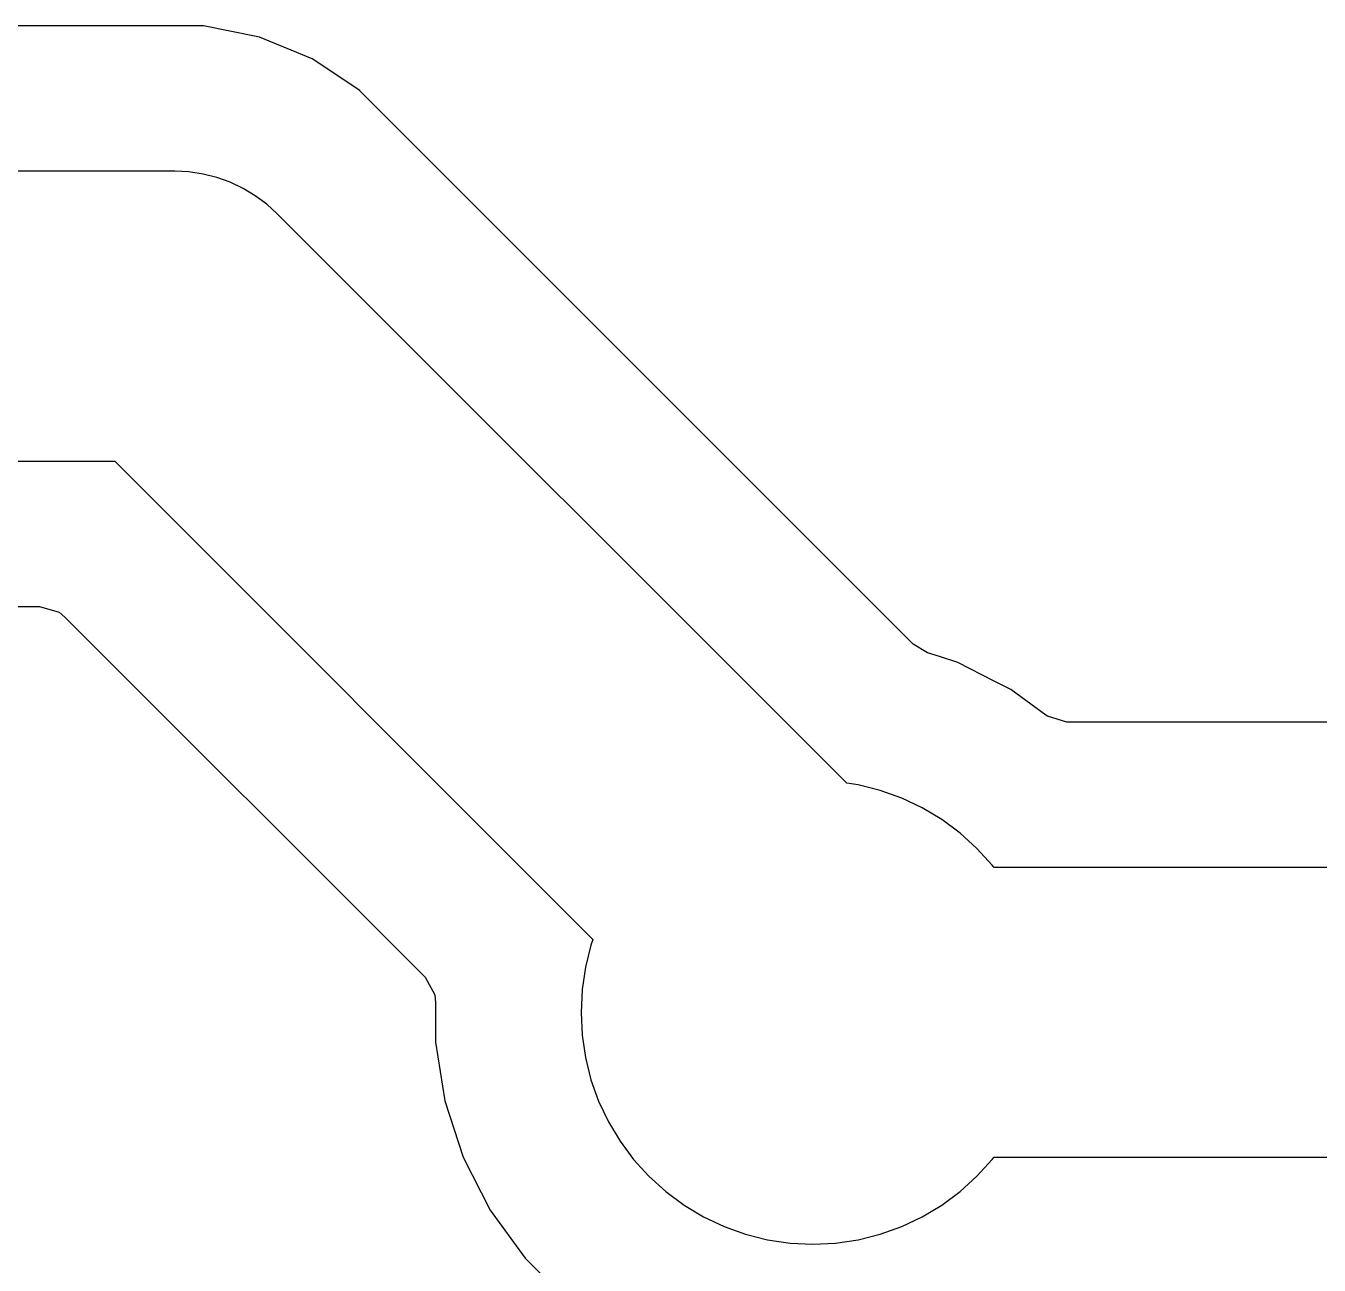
# Model space of a CAD drawing. Header units: metres. Extents: x 85.4 to 154.6, y -104.6 to -40.4.
# Drawn here: x 136.087 to 140.545, y -77.872 to -73.599 of the extents above; entities that cross this region are included whole.
import ezdxf

# ---------------------------------------------------------------- set-up
doc = ezdxf.new("R2010")
doc.units = ezdxf.units.M

msp = doc.modelspace()

# ---------------------------------------------------------------- linework, layer by layer
for points in [[(142.3012, -75.999), (139.6758, -75.999), (139.6089, -75.9794), (139.6032, -75.9754), (139.4819, -75.8873), (139.4819, -75.8873), (139.4819, -75.8873), (139.4819, -75.8873), (139.4819, -75.8873), (139.4819, -75.8873), (139.4819, -75.8873), (139.4819, -75.8873), (139.4819, -75.8873), (139.4818, -75.8873), (139.4818, -75.8873), (139.4818, -75.8873), (139.4818, -75.8873), (139.4249, -75.8582), (139.2995, -75.7943), (139.2994, -75.7943), (139.2994, -75.7943), (139.2994, -75.7943), (139.2994, -75.7943), (139.2994, -75.7943), (139.2994, -75.7943), (139.2994, -75.7943), (139.2994, -75.7943), (139.2994, -75.7943), (139.2994, -75.7943), (139.2994, -75.7943), (139.2994, -75.7943), (139.2994, -75.7943), (139.236, -75.7737), (139.1951, -75.7604), (139.1459, -75.7302), (137.3818, -73.9662), (137.3818, -73.9662), (137.3818, -73.9662), (137.3818, -73.9662), (137.3818, -73.9662), (137.3818, -73.9662), (137.3818, -73.9662), (137.3818, -73.9662), (137.2381, -73.8225), (137.2381, -73.8225), (137.2381, -73.8225), (137.2381, -73.8225), (137.2381, -73.8225), (137.2381, -73.8225), (137.2381, -73.8225), (137.2381, -73.8225), (137.2381, -73.8225), (137.2381, -73.8225), (137.2381, -73.8225), (137.2381, -73.8225), (137.2381, -73.8225), (137.2381, -73.8224), (137.2381, -73.8224), (137.2381, -73.8224), (137.0742, -73.713), (137.0742, -73.7129), (137.0742, -73.7129), (137.0742, -73.7129), (137.0742, -73.7129), (137.0742, -73.7129), (137.0742, -73.7129), (137.0742, -73.7129), (137.0742, -73.7129), (137.0741, -73.7129), (137.0741, -73.7129), (137.0741, -73.7129), (137.0741, -73.7129), (137.0741, -73.7129), (137.0741, -73.7129), (137.0741, -73.7129), (137.0015, -73.6828), (136.9454, -73.6596), (136.892, -73.6375), (136.892, -73.6375), (136.892, -73.6375), (136.892, -73.6375), (136.892, -73.6375), (136.892, -73.6375), (136.892, -73.6375), (136.892, -73.6375), (136.892, -73.6375), (136.892, -73.6375), (136.892, -73.6375), (136.892, -73.6375), (136.8919, -73.6375), (136.8919, -73.6375), (136.8919, -73.6375), (136.8919, -73.6375), (136.8919, -73.6375), (136.7953, -73.6182), (136.6986, -73.599), (136.6986, -73.599), (136.6986, -73.599), (136.6986, -73.599), (136.6986, -73.599), (136.6986, -73.599), (136.6986, -73.599), (136.6986, -73.599), (136.6986, -73.599), (136.6986, -73.599), (136.6986, -73.599), (136.6986, -73.599), (136.6986, -73.599), (136.6985, -73.599), (135.0315, -73.599)], [(142.2026, -76.5002), (139.4238, -76.5002), (139.4238, -76.5002), (139.4238, -76.5002), (139.4238, -76.5002), (139.4238, -76.5002), (139.4238, -76.5002), (139.4237, -76.5002), (139.4237, -76.5002), (139.4237, -76.5002), (139.4237, -76.5002), (139.4237, -76.5002), (139.4237, -76.5002), (139.4237, -76.5002), (139.4237, -76.5002), (139.4237, -76.5002), (139.4237, -76.5002), (139.4237, -76.5002), (139.4237, -76.5002), (139.4237, -76.5002), (139.4237, -76.5002), (139.4236, -76.5002), (139.4236, -76.5002), (139.4236, -76.5002), (139.4236, -76.5002), (139.4236, -76.5002), (139.4236, -76.5002), (139.4236, -76.5002), (139.4236, -76.5002), (139.4236, -76.5002), (139.4236, -76.5002), (139.4236, -76.5002), (139.4236, -76.5002), (139.4236, -76.5002), (139.4236, -76.5002), (139.4236, -76.5002), (139.4235, -76.5002), (139.4235, -76.5002), (139.4235, -76.5002), (139.4235, -76.5002), (139.4235, -76.5002), (139.4235, -76.5002), (139.4235, -76.5002), (139.4235, -76.5001), (139.4235, -76.5001), (139.4235, -76.5001), (139.4235, -76.5001), (139.4235, -76.5001), (139.4235, -76.5001), (139.4235, -76.5001), (139.4235, -76.5001), (139.4234, -76.5001), (139.4234, -76.5001), (139.4234, -76.5001), (139.4234, -76.5001), (139.4234, -76.5001), (139.4234, -76.5001), (139.4234, -76.5001), (139.4234, -76.5001), (139.4234, -76.5001), (139.4234, -76.5001), (139.4234, -76.5001), (139.4234, -76.5), (139.418, -76.4928), (139.3653, -76.4347), (139.3072, -76.382), (139.2442, -76.3352), (139.1769, -76.2949), (139.106, -76.2614), (139.0321, -76.2349), (138.956, -76.2159), (138.917, -76.2101), (138.917, -76.2101), (138.917, -76.2101), (138.9169, -76.2101), (138.9169, -76.2101), (138.9169, -76.2101), (138.9169, -76.2101), (138.9169, -76.2101), (138.9169, -76.2101), (138.9169, -76.2101), (138.9169, -76.2101), (138.9169, -76.2101), (138.9169, -76.2101), (138.9169, -76.2101), (138.9169, -76.2101), (138.9169, -76.21), (138.9169, -76.21), (138.9168, -76.21), (138.9168, -76.21), (138.9168, -76.21), (138.9168, -76.21), (138.9168, -76.21), (138.9168, -76.21), (138.9168, -76.21), (138.9168, -76.21), (138.9168, -76.21), (138.9168, -76.21), (138.9168, -76.21), (138.9168, -76.21), (138.9168, -76.21), (138.9168, -76.21), (138.9168, -76.21), (138.9167, -76.21), (138.9167, -76.21), (138.9167, -76.21), (138.9167, -76.21), (138.9167, -76.21), (138.9167, -76.21), (138.9167, -76.21), (138.9167, -76.21), (138.9167, -76.21), (138.9167, -76.2099), (138.9167, -76.2099), (138.9167, -76.2099), (136.9534, -74.2466), (136.917, -74.2137), (136.8776, -74.1845), (136.8356, -74.1593), (136.7912, -74.1383), (136.7451, -74.1218), (136.6975, -74.1099), (136.649, -74.1027), (136.6, -74.1002), (134.7481, -74.1002)], [(134.7481, -75.0998), (136.3928, -75.0998), (136.3928, -75.0998), (136.3928, -75.0998), (136.3928, -75.0998), (136.3928, -75.0998), (136.3928, -75.0998), (136.3928, -75.0998), (136.3928, -75.0998), (136.3929, -75.0998), (136.3929, -75.0998), (136.3929, -75.0998), (136.3929, -75.0998), (136.3929, -75.0998), (136.3929, -75.0998), (136.3929, -75.0998), (136.3929, -75.0998), (136.3929, -75.0998), (136.3929, -75.0998), (136.3929, -75.0998), (136.3929, -75.0998), (136.3929, -75.0998), (136.393, -75.0998), (136.393, -75.0998), (136.393, -75.0998), (136.393, -75.0998), (136.393, -75.0998), (136.393, -75.0998), (136.393, -75.0998), (136.393, -75.0998), (136.393, -75.0998), (136.393, -75.0998), (136.393, -75.0998), (136.393, -75.0998), (136.393, -75.0998), (136.393, -75.0998), (136.3931, -75.0998), (136.3931, -75.0998), (136.3931, -75.0998), (136.3931, -75.0998), (136.3931, -75.0998), (136.3931, -75.0998), (136.3931, -75.0999), (136.3931, -75.0999), (136.3931, -75.0999), (136.3931, -75.0999), (136.3931, -75.0999), (136.3931, -75.0999), (136.3931, -75.0999), (136.3931, -75.0999), (136.3931, -75.0999), (138.0416, -76.7484), (138.0416, -76.7484), (138.0416, -76.7484), (138.0416, -76.7484), (138.0416, -76.7484), (138.0416, -76.7484), (138.0416, -76.7484), (138.0416, -76.7484), (138.0417, -76.7484), (138.0417, -76.7484), (138.0417, -76.7484), (138.0417, -76.7484), (138.0417, -76.7484), (138.0417, -76.7484), (138.0417, -76.7485), (138.0417, -76.7485), (138.0417, -76.7485), (138.0417, -76.7485), (138.0417, -76.7485), (138.0417, -76.7485), (138.0417, -76.7485), (138.0417, -76.7485), (138.0417, -76.7485), (138.0417, -76.7485), (138.0417, -76.7485), (138.0417, -76.7485), (138.0417, -76.7485), (138.0417, -76.7485), (138.0417, -76.7485), (138.0417, -76.7486), (138.0417, -76.7486), (138.0417, -76.7486), (138.0417, -76.7486), (138.0417, -76.7486), (138.0417, -76.7486), (138.0417, -76.7486), (138.0418, -76.7486), (138.0418, -76.7486), (138.0418, -76.7486), (138.0418, -76.7486), (138.0418, -76.7486), (138.0418, -76.7486), (138.0418, -76.7487), (138.0418, -76.7487), (138.0418, -76.7487), (138.0418, -76.7487), (138.0418, -76.7487), (138.0418, -76.7487), (138.0418, -76.7487), (138.0418, -76.7487), (138.0418, -76.7487), (138.0418, -76.7487), (138.0418, -76.7487), (138.0418, -76.7487), (138.0418, -76.7488), (138.0418, -76.7488), (138.0418, -76.7488), (138.0418, -76.7488), (138.0418, -76.7488), (138.0418, -76.7488), (138.0418, -76.7488), (138.0418, -76.7488), (138.0418, -76.7488), (138.0418, -76.7488), (138.0418, -76.7488), (138.0418, -76.7488), (138.0417, -76.7488), (138.0417, -76.7488), (138.0417, -76.7489), (138.0417, -76.7489), (138.0417, -76.7489), (138.0417, -76.7489), (138.0417, -76.7489), (138.0417, -76.7489), (138.0349, -76.7679), (138.0159, -76.844), (138.0044, -76.9216), (138.0005, -77), (138.0044, -77.0784), (138.0159, -77.156), (138.0349, -77.2321), (138.0614, -77.306), (138.0949, -77.3769), (138.1352, -77.4442), (138.182, -77.5072), (138.2347, -77.5653), (138.2928, -77.618), (138.3558, -77.6648), (138.4231, -77.7051), (138.494, -77.7386), (138.5679, -77.7651), (138.644, -77.7841), (138.7216, -77.7956), (138.8, -77.7995), (138.8784, -77.7956), (138.956, -77.7841), (139.0321, -77.7651), (139.106, -77.7386), (139.1769, -77.7051), (139.2442, -77.6648), (139.3072, -77.618), (139.3653, -77.5653), (139.418, -77.5072), (139.4234, -77.5), (139.4234, -77.4999), (139.4234, -77.4999), (139.4234, -77.4999), (139.4234, -77.4999), (139.4234, -77.4999), (139.4234, -77.4999), (139.4234, -77.4999), (139.4234, -77.4999), (139.4234, -77.4999), (139.4234, -77.4999), (139.4234, -77.4999), (139.4235, -77.4999), (139.4235, -77.4999), (139.4235, -77.4999), (139.4235, -77.4999), (139.4235, -77.4999), (139.4235, -77.4999), (139.4235, -77.4999), (139.4235, -77.4999), (139.4235, -77.4998), (139.4235, -77.4998), (139.4235, -77.4998), (139.4235, -77.4998), (139.4235, -77.4998), (139.4235, -77.4998), (139.4235, -77.4998), (139.4236, -77.4998), (139.4236, -77.4998), (139.4236, -77.4998), (139.4236, -77.4998), (139.4236, -77.4998), (139.4236, -77.4998), (139.4236, -77.4998), (139.4236, -77.4998), (139.4236, -77.4998), (139.4236, -77.4998), (139.4236, -77.4998), (139.4236, -77.4998), (139.4236, -77.4998), (139.4236, -77.4998), (139.4236, -77.4998), (139.4237, -77.4998), (139.4237, -77.4998), (139.4237, -77.4998), (139.4237, -77.4998), (139.4237, -77.4998), (139.4237, -77.4998), (139.4237, -77.4998), (139.4237, -77.4998), (139.4237, -77.4998), (139.4237, -77.4998), (139.4237, -77.4998), (139.4237, -77.4998), (139.4237, -77.4998), (139.4237, -77.4998), (139.4238, -77.4998), (139.4238, -77.4998), (139.4238, -77.4998), (139.4238, -77.4998), (139.4238, -77.4998), (139.4238, -77.4998), (141.9954, -77.4998)], [(135.0315, -75.601), (136.1341, -75.601), (136.201, -75.6206), (136.2216, -75.6372), (137.4628, -76.8784), (137.4962, -76.9396), (137.499, -76.9658), (137.499, -77.1024), (137.499, -77.1024), (137.499, -77.1024), (137.499, -77.1024), (137.499, -77.1024), (137.499, -77.1024), (137.499, -77.1024), (137.499, -77.1024), (137.499, -77.1024), (137.499, -77.1024), (137.499, -77.1024), (137.499, -77.1024), (137.499, -77.1024), (137.499, -77.1024), (137.531, -77.3046), (137.531, -77.3046), (137.531, -77.3046), (137.531, -77.3046), (137.531, -77.3046), (137.531, -77.3046), (137.531, -77.3047), (137.531, -77.3047), (137.531, -77.3047), (137.531, -77.3047), (137.531, -77.3047), (137.531, -77.3047), (137.531, -77.3047), (137.531, -77.3047), (137.5943, -77.4994), (137.5943, -77.4994), (137.5943, -77.4994), (137.5943, -77.4994), (137.5943, -77.4994), (137.5943, -77.4994), (137.5943, -77.4994), (137.5943, -77.4994), (137.5943, -77.4994), (137.5943, -77.4994), (137.5943, -77.4994), (137.5943, -77.4994), (137.5943, -77.4994), (137.5943, -77.4995), (137.6873, -77.6818), (137.6873, -77.6818), (137.6873, -77.6818), (137.6873, -77.6819), (137.6873, -77.6819), (137.6873, -77.6819), (137.6873, -77.6819), (137.6873, -77.6819), (137.6873, -77.6819), (137.6873, -77.6819), (137.6873, -77.6819), (137.6873, -77.6819), (137.6873, -77.6819), (137.6873, -77.6819), (137.8076, -77.8475), (137.8076, -77.8475), (137.8076, -77.8475), (137.8076, -77.8475), (137.8076, -77.8475), (137.8076, -77.8475), (137.8076, -77.8475), (137.8076, -77.8475), (137.8077, -77.8475), (137.8077, -77.8476), (137.8077, -77.8476), (137.8077, -77.8476), (137.8077, -77.8476), (137.8077, -77.8476), (137.9524, -77.9923)]]:
    msp.add_lwpolyline(points)

doc.saveas('drawing.dxf')
